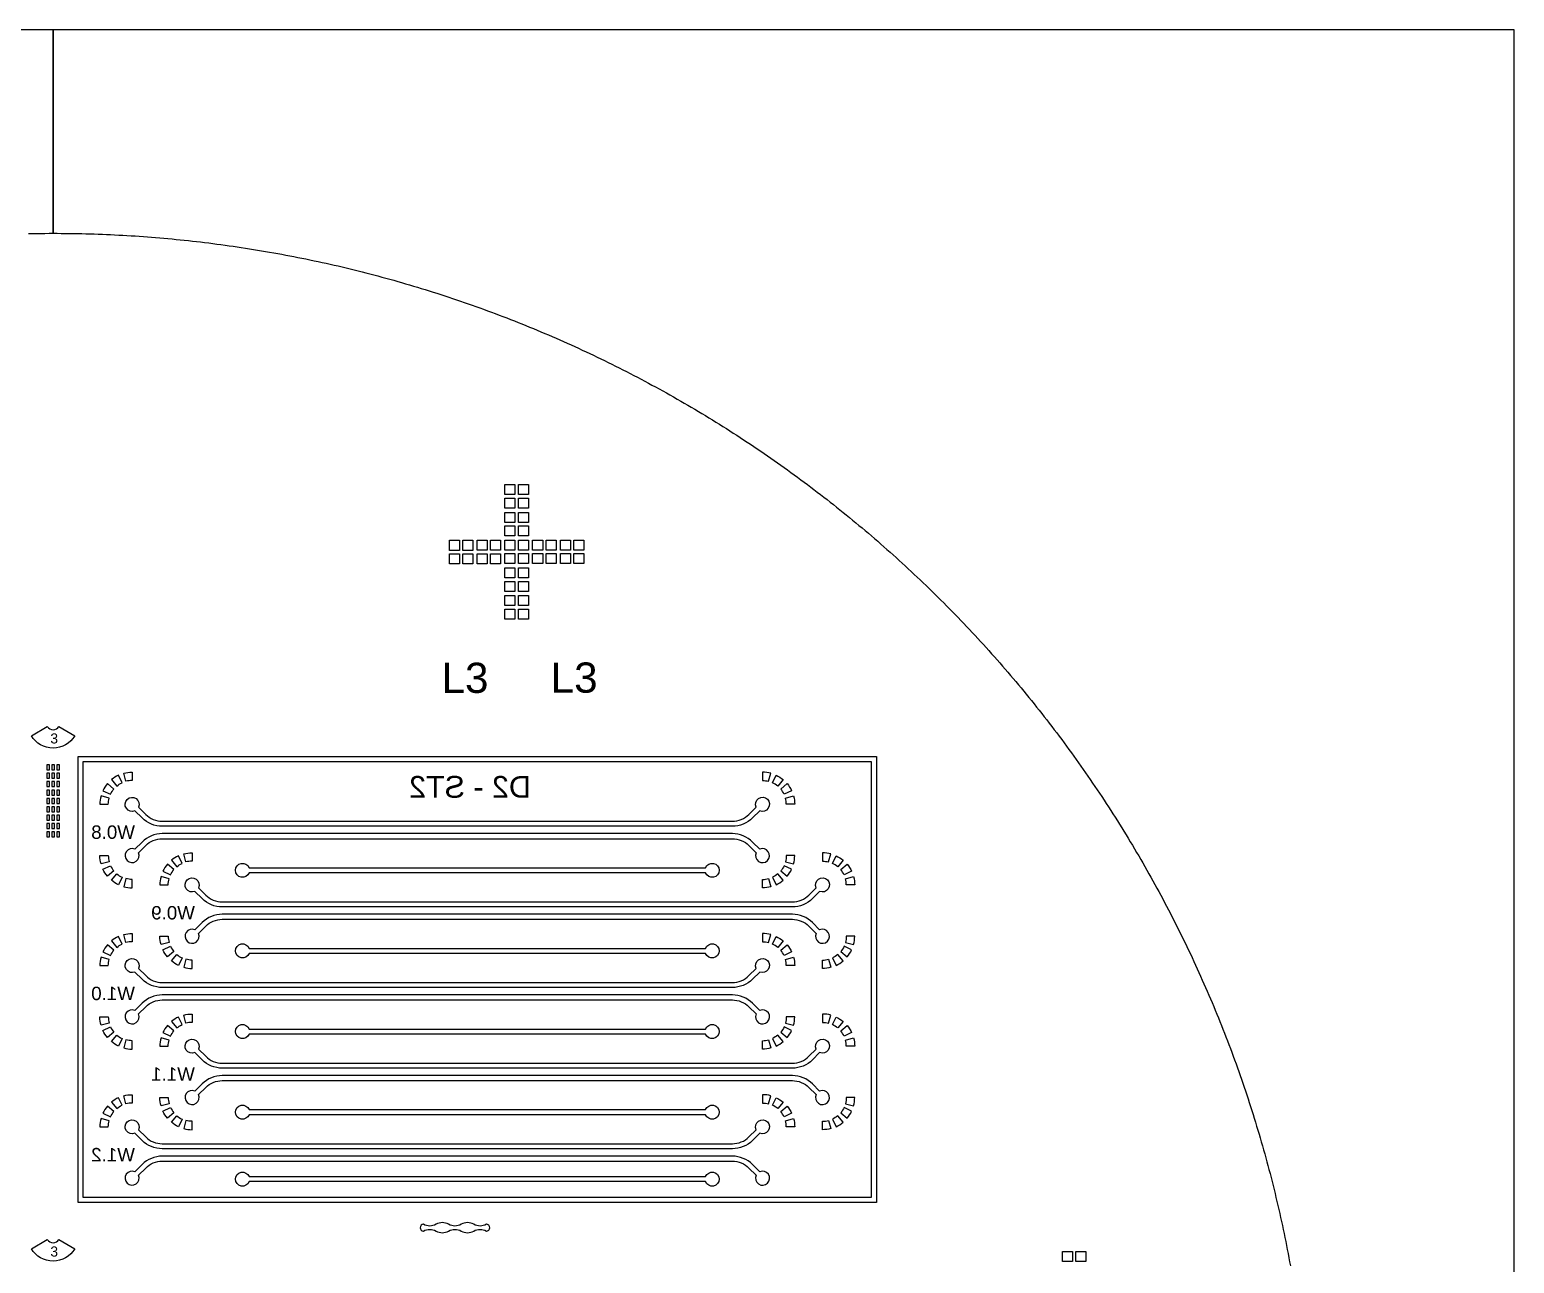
# Model space of a CAD drawing. Extents: x 2606 to 89756, y 5105 to 92255.
# Drawn here: x 45483 to 89756, y 55452 to 92255 of the extents above; entities that cross this region are included whole.
import ezdxf

# ---------------------------------------------------------------- set-up
doc = ezdxf.new("R2010")
doc.units = 13
doc.header["$MEASUREMENT"] = 0
doc.layers.add('LY-3', color=2, linetype='Continuous')
doc.styles.get("Standard").update_dxf_attribs({"font": 'Arial.ttf'})

msp = doc.modelspace()

# ---------------------------------------------------------------- linework, layer by layer
at = {"layer": 'LY-3'}
for points in [[(45446, 86173), (45569, 86175), (45691, 86177), (45814, 86178), (45936, 86179), (46059, 86180), (46181, 86180), (46181, 92255), (2606, 92255)], [(89756, 5105), (89756, 92255), (46181, 92255), (46181, 86180), (46304, 86180), (46426, 86179), (46549, 86178), (46671, 86177), (46793, 86175), (46916, 86173), (47038, 86170), (47161, 86167), (47283, 86164), (47406, 86160), (47528, 86156), (47650, 86151), (47773, 86146), (47895, 86141), (48017, 86135), (48140, 86129), (48262, 86122), (48384, 86115), (48506, 86108), (48629, 86100), (48751, 86092), (48873, 86083), (48995, 86074), (49117, 86065), (49239, 86055), (49361, 86045), (49483, 86034), (49605, 86023), (49727, 86012), (49849, 86000), (49971, 85988), (50093, 85976), (50215, 85963), (50336, 85949), (50458, 85935), (50580, 85921), (50701, 85907), (50823, 85892), (50944, 85876), (51066, 85861), (51187, 85845), (51309, 85828), (51430, 85811), (51551, 85794), (51672, 85776), (51793, 85758), (51914, 85739), (52035, 85720), (52156, 85701), (52277, 85681), (52398, 85661), (52519, 85641), (52639, 85620), (52760, 85599), (52881, 85577), (53001, 85555), (53121, 85532), (53242, 85509), (53362, 85486), (53482, 85463), (53602, 85439), (53722, 85414), (53842, 85389), (53962, 85364), (54082, 85338), (54201, 85312), (54321, 85286), (54440, 85259), (54560, 85232), (54679, 85205), (54798, 85177), (54918, 85148), (55037, 85120), (55156, 85090), (55274, 85061), (55393, 85031), (55512, 85001), (55630, 84970), (55749, 84939), (55867, 84908), (55985, 84876), (56104, 84844), (56222, 84811), (56340, 84778), (56457, 84745), (56575, 84711), (56693, 84677), (56810, 84642), (56928, 84607), (57045, 84572), (57162, 84536), (57279, 84500), (57396, 84464), (57513, 84427), (57629, 84390), (57746, 84352), (57862, 84314), (57979, 84276), (58095, 84237), (58211, 84198), (58327, 84159), (58443, 84119), (58558, 84079), (58674, 84038), (58789, 83997), (58905, 83956), (59020, 83914), (59135, 83872), (59250, 83829), (59364, 83786), (59479, 83743), (59593, 83700), (59708, 83656), (59822, 83611), (59936, 83567), (60050, 83521), (60163, 83476), (60277, 83430), (60390, 83384), (60504, 83337), (60617, 83290), (60730, 83243), (60842, 83195), (60955, 83147), (61067, 83099), (61180, 83050), (61292, 83001), (61404, 82951), (61516, 82901), (61627, 82851), (61739, 82801), (61850, 82750), (61962, 82698), (62073, 82647), (62183, 82594), (62294, 82542), (62405, 82489), (62515, 82436), (62625, 82383), (62735, 82329), (62845, 82274), (62954, 82220), (63064, 82165), (63173, 82110), (63282, 82054), (63391, 81998), (63500, 81941), (63608, 81885), (63717, 81828), (63825, 81770), (63933, 81712), (64041, 81654), (64148, 81596), (64256, 81537), (64363, 81478), (64470, 81418), (64577, 81358), (64683, 81298), (64790, 81237), (64896, 81176), (65002, 81115), (65108, 81054), (65213, 80992), (65319, 80929), (65424, 80867), (65529, 80804), (65634, 80740), (65738, 80677), (65843, 80612), (65947, 80548), (66051, 80483), (66155, 80418), (66258, 80353), (66361, 80287), (66465, 80221), (66567, 80155), (66670, 80088), (66773, 80021), (66875, 79953), (66977, 79886), (67079, 79818), (67180, 79749), (67282, 79681), (67383, 79611), (67484, 79542), (67584, 79472), (67685, 79402), (67785, 79332), (67885, 79261), (67985, 79190), (68084, 79119), (68183, 79047), (68283, 78975), (68381, 78903), (68480, 78830), (68578, 78757), (68676, 78684), (68774, 78610), (68872, 78536), (68969, 78462), (69066, 78387), (69163, 78312), (69260, 78237), (69356, 78162), (69452, 78086), (69548, 78010), (69644, 77933), (69739, 77856), (69835, 77779), (69929, 77702), (70024, 77624), (70119, 77546), (70213, 77468), (70307, 77389), (70400, 77310), (70494, 77231), (70587, 77152), (70680, 77072), (70772, 76992), (70864, 76911), (70956, 76830), (71048, 76749), (71140, 76668), (71231, 76586), (71322, 76504), (71413, 76422), (71503, 76340), (71593, 76257), (71683, 76174), (71773, 76090), (71862, 76006), (71952, 75922), (72040, 75838), (72129, 75753), (72217, 75669), (72305, 75583), (72393, 75498), (72480, 75412), (72567, 75326), (72654, 75240), (72741, 75153), (72827, 75066), (72913, 74979), (72999, 74892), (73084, 74804), (73170, 74716), (73255, 74628), (73339, 74539), (73423, 74450), (73507, 74361), (73591, 74272), (73675, 74182), (73758, 74092), (73841, 74002), (73923, 73912), (74005, 73821), (74087, 73730), (74169, 73639), (74250, 73547), (74331, 73455), (74412, 73363), (74493, 73271), (74573, 73178), (74653, 73086), (74732, 72993), (74811, 72899), (74890, 72806), (74969, 72712), (75047, 72617), (75125, 72523), (75203, 72428), (75280, 72334), (75358, 72238), (75434, 72143), (75511, 72047), (75587, 71951), (75663, 71855), (75738, 71759), (75813, 71662), (75888, 71565), (75963, 71468), (76037, 71371), (76111, 71273), (76185, 71175), (76258, 71077), (76331, 70979), (76404, 70880), (76476, 70781), (76548, 70682), (76620, 70583), (76691, 70484), (76762, 70384), (76833, 70284), (76903, 70184), (76973, 70083), (77043, 69983), (77112, 69882), (77182, 69781), (77250, 69679), (77319, 69578), (77387, 69476), (77455, 69374), (77522, 69272), (77589, 69169), (77656, 69066), (77722, 68964), (77788, 68860), (77854, 68757), (77919, 68654), (77984, 68550), (78049, 68446), (78114, 68342), (78178, 68237), (78241, 68133), (78305, 68028), (78368, 67923), (78430, 67818), (78493, 67712), (78555, 67607), (78616, 67501), (78678, 67395), (78738, 67289), (78799, 67182), (78859, 67076), (78919, 66969), (78979, 66862), (79038, 66754), (79097, 66647), (79155, 66540), (79213, 66432), (79271, 66324), (79329, 66216), (79386, 66107), (79443, 65999), (79499, 65890), (79555, 65781), (79611, 65672), (79666, 65563), (79721, 65453), (79775, 65344), (79830, 65234), (79884, 65124), (79937, 65014), (79990, 64903), (80043, 64793), (80095, 64682), (80148, 64571), (80199, 64460), (80251, 64349), (80302, 64238), (80352, 64126), (80403, 64015), (80452, 63903), (80502, 63791), (80551, 63679), (80600, 63566), (80648, 63454), (80696, 63341), (80744, 63229), (80791, 63116), (80838, 63002), (80885, 62889), (80931, 62776), (80977, 62662), (81022, 62549), (81068, 62435), (81112, 62321), (81157, 62207), (81201, 62092), (81244, 61978), (81288, 61863), (81330, 61749), (81373, 61634), (81415, 61519), (81457, 61404), (81498, 61288), (81539, 61173), (81580, 61057), (81620, 60942), (81660, 60826), (81699, 60710), (81738, 60594), (81777, 60478), (81815, 60361), (81853, 60245), (81891, 60128), (81928, 60012), (81965, 59895), (82001, 59778), (82037, 59661), (82073, 59544), (82108, 59427), (82143, 59309), (82178, 59192), (82212, 59074), (82246, 58956), (82279, 58839), (82312, 58721), (82345, 58603), (82377, 58484), (82409, 58366), (82440, 58248), (82471, 58129), (82502, 58011), (82532, 57892), (82562, 57773), (82592, 57654), (82621, 57536), (82649, 57416), (82678, 57297), (82706, 57178), (82733, 57059), (82760, 56939), (82787, 56820), (82814, 56700), (82840, 56581), (82865, 56461), (82890, 56341), (82915, 56221), (82940, 56101), (82964, 55981), (82987, 55861), (83011, 55741), (83033, 55620), (83056, 55500), (83078, 55379)]]:
    msp.add_lwpolyline(points, dxfattribs=at)
for points in [[(59654, 78684), (59953, 78684), (59953, 78385), (59654, 78385)], [(60055, 78684), (60354, 78684), (60354, 78385), (60055, 78385)], [(59654, 78283), (59953, 78283), (59953, 77984), (59654, 77984)], [(60055, 78283), (60354, 78283), (60354, 77984), (60055, 77984)], [(59655, 77854), (59954, 77854), (59954, 77555), (59655, 77555)], [(60056, 77854), (60355, 77854), (60355, 77555), (60056, 77555)], [(59655, 77453), (59954, 77453), (59954, 77154), (59655, 77154)], [(60056, 77453), (60355, 77453), (60355, 77154), (60056, 77154)], [(58001, 77021), (58300, 77021), (58300, 76722), (58001, 76722)], [(58001, 76620), (58300, 76620), (58300, 76321), (58001, 76321)], [(58402, 77021), (58701, 77021), (58701, 76722), (58402, 76722)], [(58402, 76620), (58701, 76620), (58701, 76321), (58402, 76321)], [(58828, 77023), (59127, 77023), (59127, 76724), (58828, 76724)], [(58828, 76622), (59127, 76622), (59127, 76323), (58828, 76323)], [(59229, 77023), (59528, 77023), (59528, 76724), (59229, 76724)], [(59229, 76622), (59528, 76622), (59528, 76323), (59229, 76323)], [(59655, 77025), (59954, 77025), (59954, 76726), (59655, 76726)], [(59655, 76624), (59954, 76624), (59954, 76325), (59655, 76325)], [(60056, 77025), (60355, 77025), (60355, 76726), (60056, 76726)], [(60056, 76624), (60355, 76624), (60355, 76325), (60056, 76325)], [(60482, 77027), (60781, 77027), (60781, 76728), (60482, 76728)], [(60482, 76626), (60781, 76626), (60781, 76327), (60482, 76327)], [(60883, 77027), (61182, 77027), (61182, 76728), (60883, 76728)], [(60883, 76626), (61182, 76626), (61182, 76327), (60883, 76327)], [(61309, 77029), (61608, 77029), (61608, 76730), (61309, 76730)], [(61309, 76628), (61608, 76628), (61608, 76329), (61309, 76329)], [(61710, 77029), (62009, 77029), (62009, 76730), (61710, 76730)], [(61710, 76628), (62009, 76628), (62009, 76329), (61710, 76329)], [(59655, 76198), (59954, 76198), (59954, 75899), (59655, 75899)], [(60056, 76198), (60355, 76198), (60355, 75899), (60056, 75899)], [(59655, 75797), (59954, 75797), (59954, 75498), (59655, 75498)], [(60056, 75797), (60355, 75797), (60355, 75498), (60056, 75498)], [(59655, 75371), (59954, 75371), (59954, 75072), (59655, 75072)], [(60056, 75371), (60355, 75371), (60355, 75072), (60056, 75072)], [(59655, 74970), (59954, 74970), (59954, 74671), (59655, 74671)], [(60056, 74970), (60355, 74970), (60355, 74671), (60056, 74671)], [(70731, 57268), (46931, 57268), (46931, 70568), (70731, 70568)], [(47081, 70418), (70581, 70418), (70581, 57418), (47081, 57418)], [(46069, 70172), (46069, 70322), (45994, 70322), (45994, 70172), (46069, 70172)], [(46069, 69922), (46069, 70072), (45994, 70072), (45994, 69922), (46069, 69922)], [(46219, 70172), (46219, 70322), (46144, 70322), (46144, 70172), (46219, 70172)], [(46219, 69922), (46219, 70072), (46144, 70072), (46144, 69922), (46219, 69922)], [(46369, 70172), (46369, 70322), (46294, 70322), (46294, 70172), (46369, 70172)], [(46369, 69922), (46369, 70072), (46294, 70072), (46294, 69922), (46369, 69922)], [(46069, 69672), (46069, 69822), (45994, 69822), (45994, 69672), (46069, 69672)], [(46069, 69672), (46069, 69822), (45994, 69822), (45994, 69672), (46069, 69672)], [(46069, 69422), (46069, 69572), (45994, 69572), (45994, 69422), (46069, 69422)], [(46219, 69672), (46219, 69822), (46144, 69822), (46144, 69672), (46219, 69672)], [(46219, 69672), (46219, 69822), (46144, 69822), (46144, 69672), (46219, 69672)], [(46219, 69422), (46219, 69572), (46144, 69572), (46144, 69422), (46219, 69422)], [(46369, 69672), (46369, 69822), (46294, 69822), (46294, 69672), (46369, 69672)], [(46369, 69672), (46369, 69822), (46294, 69822), (46294, 69672), (46369, 69672)], [(46369, 69422), (46369, 69572), (46294, 69572), (46294, 69422), (46369, 69422)], [(46069, 69172), (46069, 69322), (45994, 69322), (45994, 69172), (46069, 69172)], [(46069, 68922), (46069, 69072), (45994, 69072), (45994, 68922), (46069, 68922)], [(46219, 69172), (46219, 69322), (46144, 69322), (46144, 69172), (46219, 69172)], [(46219, 68922), (46219, 69072), (46144, 69072), (46144, 68922), (46219, 68922)], [(46369, 69172), (46369, 69322), (46294, 69322), (46294, 69172), (46369, 69172)], [(46369, 68922), (46369, 69072), (46294, 69072), (46294, 68922), (46369, 68922)], [(46069, 68672), (46069, 68822), (45994, 68822), (45994, 68672), (46069, 68672)], [(46219, 68672), (46219, 68822), (46144, 68822), (46144, 68672), (46219, 68672)], [(46369, 68672), (46369, 68822), (46294, 68822), (46294, 68672), (46369, 68672)], [(46069, 68422), (46069, 68572), (45994, 68572), (45994, 68422), (46069, 68422)], [(46069, 68172), (46069, 68322), (45994, 68322), (45994, 68172), (46069, 68172)], [(46219, 68422), (46219, 68572), (46144, 68572), (46144, 68422), (46219, 68422)], [(46219, 68172), (46219, 68322), (46144, 68322), (46144, 68172), (46219, 68172)], [(46369, 68422), (46369, 68572), (46294, 68572), (46294, 68422), (46369, 68422)], [(46369, 68172), (46369, 68322), (46294, 68322), (46294, 68172), (46369, 68172)], [(76280, 55802), (76579, 55802), (76579, 55503), (76280, 55503)], [(76681, 55802), (76980, 55802), (76980, 55503), (76681, 55503)]]:
    msp.add_lwpolyline(points, close=True, dxfattribs=at)
for points in [[(46354, 71470), (46827, 71191, -0.571547), (45535, 71191), (46009, 71470, 0.571547)], [(48237, 69789), (48132, 70016, 0.065543), (47920, 69881), (48081, 69689, -0.065543)], [(48354, 69831), (48289, 70073, -0.065543), (48537, 70106), (48537, 69856, 0.065543)], [(67520, 69831), (67585, 70073, 0.065543), (67336, 70106), (67336, 69856, -0.065543)], [(67636, 69789), (67742, 70016, -0.065543), (67953, 69881), (67793, 69689, 0.065543)], [(47993, 69602), (47802, 69763, 0.065543), (47667, 69551), (47894, 69446, -0.065543)], [(67880, 69602), (68072, 69763, -0.065543), (68206, 69551), (67980, 69446, 0.065543)], [(47852, 69329), (47610, 69394, 0.065543), (47577, 69146), (47827, 69146, -0.065543)], [(49437, 68490, -0.198912), (48836, 68739), (48622, 68953, -5.415168), (48728, 69058), (48942, 68845, 0.198912), (49437, 68640), (66437, 68640, 0.198912), (66932, 68845), (67145, 69058, -5.415168), (67252, 68953), (67038, 68739, -0.198912), (66437, 68490)], [(68022, 69329), (68263, 69394, -0.065543), (68296, 69146), (68046, 69146, 0.065543)], [(49437, 68270, 0.198912), (48836, 68021), (48622, 67807, 5.415168), (48728, 67702), (48942, 67915, -0.198912), (49437, 68120), (66437, 68120, -0.198912), (66932, 67915), (67145, 67702, 5.415168), (67252, 67807), (67038, 68021, 0.198912), (66437, 68270)], [(47852, 67431), (47610, 67366, -0.065543), (47577, 67614), (47827, 67614, 0.065543)], [(47993, 67158), (47802, 66997, -0.065543), (47667, 67209), (47894, 67314, 0.065543)], [(49782, 67196), (49591, 67357, 0.065543), (49456, 67146), (49683, 67040, -0.065543)], [(50026, 67383), (49920, 67610, 0.065543), (49709, 67475), (49870, 67284, -0.065543)], [(50142, 67426), (50078, 67667, -0.065543), (50326, 67700), (50326, 67450, 0.065543)], [(58831, 67102), (52027, 67102, -5.415339), (52027, 67252), (58831, 67252), (58906, 67252), (65639, 67252, -5.415339), (65639, 67102)], [(67880, 67158), (68072, 66997, 0.065543), (68206, 67209), (67980, 67314, -0.065543)], [(68022, 67431), (68263, 67366, 0.065543), (68296, 67614), (68046, 67614, -0.065543)], [(69309, 67426), (69373, 67667, 0.065543), (69125, 67700), (69125, 67450, -0.065543)], [(69425, 67383), (69531, 67610, -0.065543), (69742, 67475), (69581, 67284, 0.065543)], [(69669, 67196), (69860, 67357, -0.065543), (69995, 67146), (69769, 67040, 0.065543)], [(48237, 66971), (48132, 66744, -0.065543), (47920, 66879), (48081, 67071, 0.065543)], [(48354, 66929), (48289, 66687, 0.065543), (48537, 66654), (48537, 66904, -0.065543)], [(49640, 66924), (49399, 66988, 0.065543), (49366, 66740), (49616, 66740, -0.065543)], [(51226, 66084, -0.198912), (50625, 66333), (50410, 66548, -5.415168), (50517, 66653), (50731, 66439, 0.198912), (51226, 66234), (68226, 66234, 0.198912), (68721, 66439), (68934, 66653, -5.415168), (69041, 66548), (68827, 66333, -0.198912), (68226, 66084)], [(67520, 66929), (67585, 66687, -0.065543), (67336, 66654), (67336, 66904, 0.065543)], [(67636, 66971), (67742, 66744, 0.065543), (67953, 66879), (67793, 67071, -0.065543)], [(69811, 66924), (70052, 66988, -0.065543), (70085, 66740), (69835, 66740, 0.065543)], [(51226, 65864, 0.198912), (50625, 65615), (50410, 65401, 5.415168), (50517, 65296), (50731, 65509, -0.198912), (51226, 65714), (68226, 65714, -0.198912), (68721, 65509), (68934, 65296, 5.415168), (69041, 65401), (68827, 65615, 0.198912), (68226, 65864)], [(48237, 64978), (48132, 65204, 0.065543), (47920, 65070), (48081, 64878, -0.065543)], [(48354, 65020), (48289, 65262, -0.065543), (48537, 65294), (48537, 65044, 0.065543)], [(49640, 65025), (49399, 64960, -0.065543), (49366, 65209), (49616, 65209, 0.065543)], [(67520, 65020), (67585, 65262, 0.065543), (67336, 65294), (67336, 65044, -0.065543)], [(67636, 64978), (67742, 65204, -0.065543), (67953, 65070), (67793, 64878, 0.065543)], [(69811, 65025), (70052, 64960, 0.065543), (70085, 65209), (69835, 65209, -0.065543)], [(47993, 64791), (47802, 64952, 0.065543), (47667, 64740), (47894, 64635, -0.065543)], [(49782, 64753), (49591, 64592, -0.065543), (49456, 64803), (49683, 64909, 0.065543)], [(50026, 64565), (49920, 64339, -0.065543), (49709, 64473), (49870, 64665, 0.065543)], [(58831, 64697), (52027, 64697, -5.415339), (52027, 64847), (58831, 64847), (58906, 64847), (65639, 64847, -5.415339), (65639, 64697)], [(67880, 64791), (68072, 64952, -0.065543), (68206, 64740), (67980, 64635, 0.065543)], [(69425, 64565), (69531, 64339, 0.065543), (69742, 64473), (69581, 64665, -0.065543)], [(69669, 64753), (69860, 64592, 0.065543), (69995, 64803), (69769, 64909, -0.065543)], [(47852, 64518), (47610, 64583, 0.065543), (47577, 64334), (47827, 64334, -0.065543)], [(49437, 63679, -0.198912), (48836, 63928), (48622, 64142, -5.415168), (48728, 64247), (48942, 64034, 0.198912), (49437, 63829), (66437, 63829, 0.198912), (66932, 64034), (67145, 64247, -5.415168), (67252, 64142), (67038, 63928, -0.198912), (66437, 63679)], [(50142, 64523), (50078, 64282, 0.065543), (50326, 64249), (50326, 64499, -0.065543)], [(68022, 64518), (68263, 64583, -0.065543), (68296, 64334), (68046, 64334, 0.065543)], [(69309, 64523), (69373, 64282, -0.065543), (69125, 64249), (69125, 64499, 0.065543)], [(49437, 63459, 0.198912), (48836, 63210), (48622, 62996, 5.415168), (48728, 62890), (48942, 63104, -0.198912), (49437, 63309), (66437, 63309, -0.198912), (66932, 63104), (67145, 62890, 5.415168), (67252, 62996), (67038, 63210, 0.198912), (66437, 63459)], [(50142, 62615), (50078, 62856, -0.065543), (50326, 62889), (50326, 62639, 0.065543)], [(69309, 62615), (69373, 62856, 0.065543), (69125, 62889), (69125, 62639, -0.065543)], [(47852, 62620), (47610, 62555, -0.065543), (47577, 62803), (47827, 62803, 0.065543)], [(47993, 62347), (47802, 62186, -0.065543), (47667, 62398), (47894, 62503, 0.065543)], [(49782, 62385), (49591, 62546, 0.065543), (49456, 62335), (49683, 62229, -0.065543)], [(50026, 62572), (49920, 62799, 0.065543), (49709, 62664), (49870, 62473, -0.065543)], [(58831, 62291), (52027, 62291, -5.415339), (52027, 62441), (58831, 62441), (58906, 62441), (65639, 62441, -5.415339), (65639, 62291)], [(67880, 62347), (68072, 62186, 0.065543), (68206, 62398), (67980, 62503, -0.065543)], [(68022, 62620), (68263, 62555, 0.065543), (68296, 62803), (68046, 62803, -0.065543)], [(69425, 62572), (69531, 62799, -0.065543), (69742, 62664), (69581, 62473, 0.065543)], [(69669, 62385), (69860, 62546, -0.065543), (69995, 62335), (69769, 62229, 0.065543)], [(48237, 62160), (48132, 61933, -0.065543), (47920, 62068), (48081, 62259, 0.065543)], [(48354, 62118), (48289, 61876, 0.065543), (48537, 61843), (48537, 62093, -0.065543)], [(49640, 62113), (49399, 62177, 0.065543), (49366, 61929), (49616, 61929, -0.065543)], [(51226, 61273, -0.198912), (50625, 61522), (50410, 61737, -5.415168), (50517, 61842), (50731, 61628, 0.198912), (51226, 61423), (68226, 61423, 0.198912), (68721, 61628), (68934, 61842, -5.415168), (69041, 61737), (68827, 61522, -0.198912), (68226, 61273)], [(67520, 62118), (67585, 61876, -0.065543), (67336, 61843), (67336, 62093, 0.065543)], [(67636, 62160), (67742, 61933, 0.065543), (67953, 62068), (67793, 62259, -0.065543)], [(69811, 62113), (70052, 62177, -0.065543), (70085, 61929), (69835, 61929, 0.065543)], [(51226, 61053, 0.198912), (50625, 60804), (50410, 60590, 5.415168), (50517, 60485), (50731, 60698, -0.198912), (51226, 60903), (68226, 60903, -0.198912), (68721, 60698), (68934, 60485, 5.415168), (69041, 60590), (68827, 60804, 0.198912), (68226, 61053)], [(48237, 60167), (48132, 60393, 0.065543), (47920, 60259), (48081, 60067, -0.065543)], [(48354, 60209), (48289, 60451, -0.065543), (48537, 60483), (48537, 60233, 0.065543)], [(49640, 60214), (49399, 60149, -0.065543), (49366, 60398), (49616, 60398, 0.065543)], [(67520, 60209), (67585, 60451, 0.065543), (67336, 60483), (67336, 60233, -0.065543)], [(67636, 60167), (67742, 60393, -0.065543), (67953, 60259), (67793, 60067, 0.065543)], [(69811, 60214), (70052, 60149, 0.065543), (70085, 60398), (69835, 60398, -0.065543)], [(47852, 59707), (47610, 59772, 0.065543), (47577, 59523), (47827, 59523, -0.065543)], [(47993, 59980), (47802, 60140, 0.065543), (47667, 59929), (47894, 59823, -0.065543)], [(49782, 59941), (49591, 59781, -0.065543), (49456, 59992), (49683, 60098, 0.065543)], [(50026, 59754), (49920, 59528, -0.065543), (49709, 59662), (49870, 59854, 0.065543)], [(58831, 59886), (52027, 59886, -5.415339), (52027, 60036), (58831, 60036), (58906, 60036), (65639, 60036, -5.415339), (65639, 59886)], [(67880, 59980), (68072, 60140, -0.065543), (68206, 59929), (67980, 59823, 0.065543)], [(68022, 59707), (68263, 59772, -0.065543), (68296, 59523), (68046, 59523, 0.065543)], [(69425, 59754), (69531, 59528, 0.065543), (69742, 59662), (69581, 59854, -0.065543)], [(69669, 59941), (69860, 59781, 0.065543), (69995, 59992), (69769, 60098, -0.065543)], [(49437, 58868, -0.198912), (48836, 59117), (48622, 59331, -5.415168), (48728, 59436), (48942, 59223, 0.198912), (49437, 59018), (66437, 59018, 0.198912), (66932, 59223), (67145, 59436, -5.415168), (67252, 59331), (67038, 59117, -0.198912), (66437, 58868)], [(50142, 59712), (50078, 59471, 0.065543), (50326, 59438), (50326, 59688, -0.065543)], [(69309, 59712), (69373, 59471, -0.065543), (69125, 59438), (69125, 59688, 0.065543)], [(49437, 58648, 0.198912), (48836, 58399), (48622, 58185, 5.415168), (48728, 58079), (48942, 58293, -0.198912), (49437, 58498), (66437, 58498, -0.198912), (66932, 58293), (67145, 58079, 5.415168), (67252, 58185), (67038, 58399, 0.198912), (66437, 58648)], [(58831, 57888), (52027, 57888, -5.415339), (52027, 58038), (58831, 58038), (58906, 58038), (65639, 58038, -5.415339), (65639, 57888)], [(57226, 56615, 1), (57226, 56415, -0.266667), (57601, 56415, 0.266667), (57976, 56415, -0.266667), (58351, 56415, 0.266667), (58726, 56415, -0.266667), (59101, 56415, 1), (59101, 56615, -0.266667), (58726, 56615, 0.266667), (58351, 56615, -0.266667), (57976, 56615, 0.266667), (57601, 56615, -0.266667)], [(46354, 56164), (46827, 55885, -0.571547), (45535, 55885), (46009, 56164, 0.571547)]]:
    msp.add_lwpolyline(points, format="xyb", close=True, dxfattribs=at)

# ---------------------------------------------------------------- texts
at = {"layer": 'LY-3', "attachment_point": 1}
for s, width, insert, char_height in [('L3', 1227.09, (57766, 73369), 900), ('L3', 1227.09, (61020, 73376), 900), ('3', 1054.32, (46097, 71260), 300), ('3', 1054.32, (46097, 55954), 300)]:
    msp.add_mtext_dynamic_manual_height_columns(s, width=width, gutter_width=20, heights=[0], dxfattribs=dict(at, insert=insert, char_height=char_height))
at = {"layer": 'LY-3', "extrusion": (0, 0, -1), "attachment_point": 1, "text_direction": (-1, 0, 0)}
for s, width, insert, char_height in [('D2 - ST2', 17806.26, (60431, 69991), 650), ('W0.8', 2007.97, (48622, 68515), 400), ('W0.9', 2007.97, (50410, 66110), 400), ('W1.0', 2007.97, (48622, 63704), 400), ('W1.1', 2007.97, (50410, 61299), 400), ('W1.2', 2007.97, (48622, 58893), 400)]:
    msp.add_mtext_dynamic_manual_height_columns(s, width=width, gutter_width=20, heights=[0], dxfattribs=dict(at, insert=insert, char_height=char_height))

doc.saveas('drawing.dxf')
